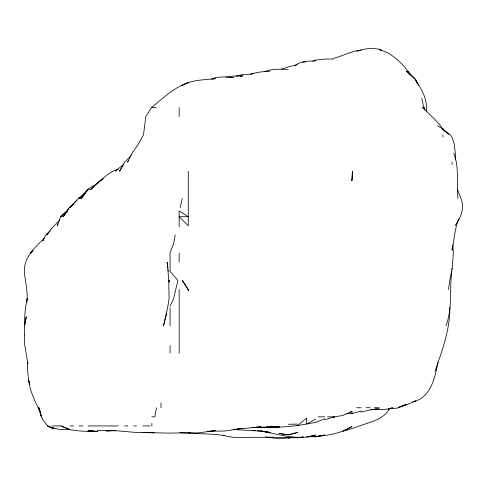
<?xml version="1.0" encoding="UTF-8"?>
<svg xmlns="http://www.w3.org/2000/svg" width="487" height="487" viewBox="0 0 487 487"><rect width="100%" height="100%" fill="white"/><g stroke="black" fill="none" stroke-linecap="round" stroke-linejoin="round"><path stroke-width="0.73" d="M24.411 334.965C24.38 322.784 24.332 310.499 27.266 298.58L27.144 300.095M26.767 302.372C28.349 291.829 24.977 281.717 24.35 271.296C24.113 263.619 27.509 256.199 32.72 250.708M351.991 180.33L352.448 171.235L351.991 180.33L351.279 180.33L351.991 180.129M449.878 307.681C449.939 329.882 442.141 350.713 434.958 371.35M452.052 269.573L453.385 253.1L452.855 244.76M452.386 247.487L452.052 250.275C454.347 239.799 454.633 228.884 458.724 218.815M451.796 271.296C449.458 289.467 452.593 308.253 445.989 325.87M448.582 289.485L449.751 280.39L452.052 268.599M426.125 111.06C427.921 99.835 421.614 89.261 415.661 80.27L416.89 82.869M156.443 407.735L154.823 416.835L151.871 416.835M24.52 325.87L26.286 316.775L24.52 325.566M175.283 234.911L173.506 244.005L170.066 252.637M438.026 362.255C434.97 377.413 430.788 398.232 412.866 401.72L415.661 400.941L406.566 404.898L398.171 407.522M180.19 207.62L182.302 198.519M166.006 316.075L166.731 313.275M165.83 316.775L163.462 325.87L167.656 307.681L169.074 298.58L168.733 280.39L167.333 262.195L167.796 267.503M60.552 216.715L57.168 225.81L58.184 223.898M170.066 306.086L173.628 298.58L177.895 280.39L170.066 271.296L170.066 253.1M389.539 408.349C385.99 415.983 377.711 419.727 370.181 422.332C361.062 425.224 352.217 428.925 342.891 431.153L351.991 426.515C341.521 433.095 329.133 435.341 317.007 436.407M454.919 225.81C460.732 218.17 464.659 208.46 461.146 198.933L457.463 189.425M151.518 107.56L145.802 116.655L143.501 134.85L138.485 143.945L132.22 153.04L127.539 162.134L128.763 160.32M68.935 208.692L60.905 216.715L63.298 216.715L69.136 207.62L76.958 200.455M121.47 168.295L119.522 171.235L124.581 162.201L131.015 155.718M122.249 167.12L123.028 165.945M87.66 189.96L79.101 198.519L81.347 198.519L87.642 189.425M63.298 216.715L65.982 213.075M81.347 198.519L85.456 193.065M43.605 239.823L42.716 240.919L45.766 234.911L50.161 231.118M103.299 178.717L100.212 180.33L97.297 183.696L98.855 182.436M33.11 250.312L30.547 253.1L33.621 249.021L44.341 238.021M59.895 219.881L51.811 228.19L46.673 234.911L48.213 233.346M90.935 189.425L97.297 183.392L88.196 188.944L88.196 189.425L90.935 189.425L97.297 182.826L100.864 180.689M73.75 203.87L70.006 207.62L79.101 197.436M100.212 180.33L101.065 180.33C105.874 175.533 111.608 170.925 118.286 169.257M79.101 198.519L87.124 191.074M60.905 216.715L67.73 210.859M151.871 107.183C163.236 98.033 174.2 87.356 188.256 82.607L183.057 85.03M297.411 425.662L306.506 418.096L306.506 424.061C294.519 426.32 282.29 427.05 270.121 427.641L273.913 427.318M124.015 164.064L115.486 171.028L116.886 170.523M60.905 216.283L67.73 210.749M294.988 65.538C300.692 60.942 308.673 61.179 315.606 60.893M101.065 180.33L102.252 179.612M250.628 74.261L251.931 73.561L261.026 71.899L270.121 71.175M315.606 419.161L306.506 424.061L315.606 422.412L324.701 418.82M181.761 85.56C191.951 79.6 204.181 80.02 215.546 78.602M346.683 413.603L351.991 413.518L351.991 411.558L342.891 415.441L333.796 417.036L334.599 416.835L324.701 419.757M264.289 71.717C271.868 68.643 280.299 69.148 288.316 69.324M312.788 61.24L315.606 60.12L324.701 59.085L333.796 59.012M211.504 79.217L215.546 77.634L224.641 76.769L233.736 77.573L229.188 77.518M398.871 407.205L406.566 404.283L397.471 408.094L388.376 408.885M281.316 69.337L288.316 66.92L297.411 64.674M356.886 51.299L361.086 49.857L370.181 48.243L379.276 49.181L381.12 50.319M333.796 58.203C343.104 56.09 351.383 50.782 361.086 50.271L358.986 50.898M389.028 408.715L390.337 408.325M351.991 413.518L361.086 410.967L361.086 412.099L370.181 409.877M389.089 408.69L392.656 407.735L388.376 409.031L379.276 409.67L371.697 409.433M213.525 79.101L214.87 78.766M235.836 76.282L242.83 74.56L251.931 74.103L251.931 73.561L253.447 73.476M349.891 412.045L351.991 411.558M290.416 437.624L279.215 438.757L265.573 437.07M290.416 437.563L288.316 437.996L291.116 437.563M317.007 436.315L324.701 435.025L315.606 436.851L310.298 436.589M226.041 77.238L233.736 75.99L242.83 75.96L240.036 76.222M370.181 409.993L379.276 408.678M238.636 428.834L237.236 428.998L261.026 426.947L256.479 427.087M240.036 428.67L242.83 428.335L224.641 431.032L207.206 431.263M233.736 429.412L235.136 429.26M91.696 431.056L88.196 431.439L79.101 430.885L70.006 429.741L60.905 425.93L51.811 425.93M303.711 437.119L297.411 437.795L303.011 437.052C289.101 439.097 275.015 436.249 261.026 437.417C248.321 436.656 235.294 439.292 222.924 435.208L224.641 435.542C209.848 433.369 194.8 433.966 179.916 432.7M274.321 427.336L270.121 427.744L251.931 427.604M277.821 427.002L279.215 426.868L277.7 426.996M190.356 432.687L170.066 433.107L142.776 432.566L148.078 432.34M106.391 431.238L115.486 430.526L97.297 430.624L97.297 431.598L88.196 430.319L88.196 431.074L97.297 431.519L88.196 430.319M374.728 409.031L377.005 408.855M210.999 430.952L215.546 430.63L197.351 432.943L188.256 432.693M148.078 432.407C134.156 433.369 120.326 430.137 106.391 430.599L115.486 430.526M88.196 431.074L91.988 430.861M151.871 432.827L154.148 432.7L142.776 432.566M311.814 436.322L315.606 436.261L306.506 437.076L315.606 435.025C303.821 438.933 291.135 437.259 279.215 434.842L261.026 430.946L270.121 432.62L261.026 431.135L233.736 429.552M288.316 424.244L297.411 424.128M302.61 62.08L305.209 62.08M151.871 107.56L156.15 107.56M356.569 407.735L361.086 407.735M366.096 407.735L370.181 407.735M374.326 407.735L379.276 407.735M318.267 416.835L324.701 416.835M327.629 416.835L333.796 416.835M70.006 425.93L73.665 425.93M79.101 425.93L82.93 425.93M88.196 425.93L118.304 425.93M124.581 425.93L127.825 425.93M133.681 425.93L136.451 425.93M142.776 425.93L150.154 425.93M256.479 427.251L279.215 426.74L266.334 426.874M112.454 430.642L115.486 430.782M252.631 430.277L255.432 430.551M257.526 430.758L270.121 432.401M263.826 431.19L265.226 431.458M266.626 431.726L268.027 431.999M60.905 425.93L70.006 429.534L60.905 429.571L51.811 427.982L47.61 425.93L42.716 419.569L41.432 416.835L38.984 407.735L41.474 416.835L38.418 407.735L40.263 411.637M379.276 49.26L388.376 53.156C396.54 58.257 403.893 64.984 409.092 73.123M437.509 125.749L442.951 128.866L444.144 130.662M379.89 49.637L381.12 50.38M424.761 109.252L422.631 107.56L433.856 118.444L440.546 125.749L442.263 128.702M446.877 132.902L442.951 129.493L450.329 134.85L452.052 137.511L454.255 143.945L455.302 153.04L455.333 159.864M448.606 134.357L442.951 128.982L444.144 130.741M408.916 73.123L407.741 71.175L415.661 79.838L406.566 71.175L415.661 79.387L418.284 85.17M40.044 411.637C35.204 401.69 30.036 391.578 28.745 380.45L29.366 382.545M27.936 363.655L24.569 344.066L24.52 334.965M29.877 384.645L28.538 380.45L27.722 371.35L27.637 362.255M453.732 153.04C459.582 167.571 456.234 183.362 458.017 198.519M421.809 98.465L423.757 107.56M167.735 267.095L167.187 262.195L167.765 267.795M168.204 271.296L167.997 269.774M424.761 109.989L424.53 107.56L424.627 109.636M452.052 162.134L452.052 164.606M442.951 128.866L442.951 129.883M442.951 134.85L442.951 137.024M188.256 171.235L188.256 225.81L179.161 216.715L188.256 216.715L179.161 210.944L179.161 226.814M179.161 107.56L179.161 116.563M179.161 253.1L179.161 262.195M179.161 289.485L179.161 353.16M170.066 307.681L170.066 325.87M170.066 345.667L170.066 353.16M160.966 403.078L160.966 407.735M151.871 423.38L151.871 425.93M297.411 432.505L288.316 434.885L279.215 433.479L288.316 434.83L297.411 432.505M91.988 430.904L88.196 431.22L91.988 430.952M47.635 425.93L51.811 427.866L47.635 425.93M54.087 428.122L51.811 427.951L54.087 428.128M188.256 289.485L182.315 280.39L188.037 289.485L188.256 290.727L188.256 289.485M169.251 281.906L169.123 280.39L169.239 281.906"/></g></svg>
